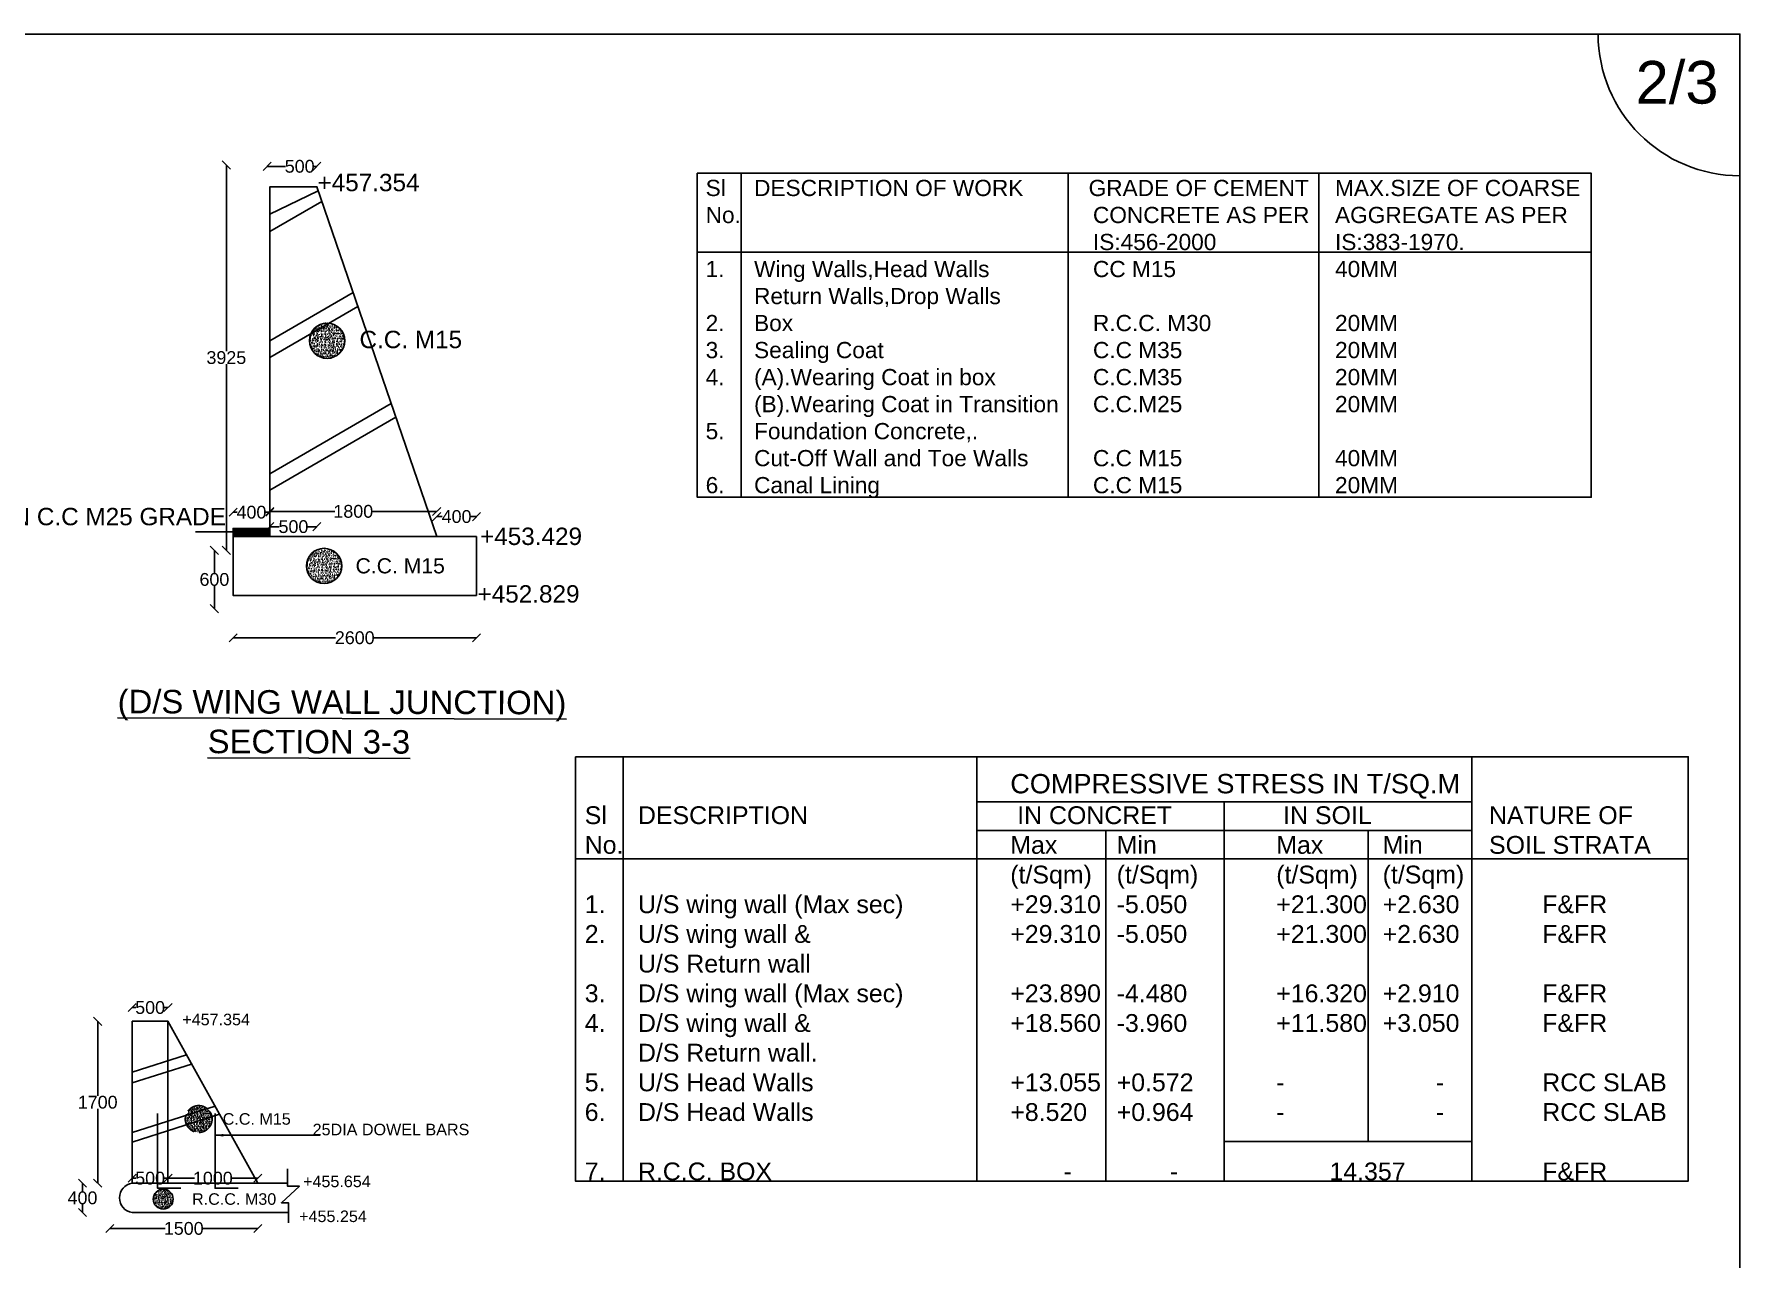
# Model space of a CAD drawing. Header units: millimetres. Extents: x 5124 to 6568637, y 2311 to 91879094.
# Drawn here: x 3654576 to 3674558, y 45947049 to 45961404 of the extents above; entities that cross this region are included whole.
import ezdxf

# ---------------------------------------------------------------- set-up
doc = ezdxf.new("R2010")
doc.units = ezdxf.units.MM
doc.header["$MEASUREMENT"] = 0
doc.linetypes.add('ACAD_ISO02W100', pattern=[15, 12, -3])
for name, color, linetype in [('DIMENSION', 7, 'Continuous'), ('DRAWING', 7, 'Continuous'), ('TEXT', 7, 'Continuous')]:
    doc.layers.add(name, color=color, linetype=linetype)
doc.styles.get("Standard").update_dxf_attribs({"font": 'arial.ttf', "height": 150})
doc.dimstyles.get("Standard").update_dxf_attribs({"dimtxt": 200, "dimasz": 110, "dimexe": 0.18, "dimexo": 0.0625, "dimgap": 0.09, "dimtad": 0, "dimtih": 1, "dimtoh": 1, "dimdec": 0, "dimzin": 0, "dimdsep": 46, "dimtxsty": 'Standard', "dimblk": 'OBLIQUE', "dimcen": 0.09, "dimse1": 1, "dimse2": 1, "dimadec": 0, "dimazin": 0, "dimtfac": 1, "dimtdec": 0, "dimtofl": 0, "dimtmove": 0, "dimatfit": 3, "dimfxl": 1, "dimtolj": 1, "dimtzin": 0, "dimarcsym": 0})

# ---------------------------------------------------------------- blocks, each defined once
blk = doc.blocks.new('_Oblique')
at = {"color": 0, "linetype": 'ByBlock', "lineweight": -2}
blk.add_line((-0.5, -0.5), (0.5, 0.5), dxfattribs=at)
blk = doc.blocks.new('*D76')
at = {"layer": 'Defpoints', "color": 0}
for p in [(3657338, 45955810), (3657338, 45955359), (3659292, 45955359)]:
    blk.add_point(p, dxfattribs=at)
at = {"layer": 'DIMENSION', "color": 0, "lineweight": -2}
for p, q in [((3657338, 45955810), (3658098, 45955810)), ((3659292, 45955810), (3658532, 45955810))]:
    blk.add_line(p, q, dxfattribs=at)
at = {"layer": 'DIMENSION', "color": 0, "lineweight": -2, "xscale": 95, "yscale": 95, "zscale": 95, "rotation": 180}
blk.add_blockref('_Oblique', (3657338, 45955810), dxfattribs=at)
at = {"layer": 'DIMENSION', "color": 0, "lineweight": -2, "xscale": 95, "yscale": 95, "zscale": 95}
blk.add_blockref('_Oblique', (3659292, 45955810), dxfattribs=at)
at = {"layer": 'DIMENSION', "color": 0, "insert": (3658315, 45955810), "char_height": 150, "attachment_point": 5}
blk.add_mtext('\\A1;1800', dxfattribs=at)
blk = doc.blocks.new('*D77')
at = {"layer": 'Defpoints', "color": 0}
for p in [(3657338, 45955631), (3657338, 45955359), (3657889, 45955359)]:
    blk.add_point(p, dxfattribs=at)
at = {"layer": 'DIMENSION', "color": 0, "lineweight": -2}
for p, q in [((3657338, 45955631), (3657448, 45955631)), ((3657889, 45955631), (3657779, 45955631))]:
    blk.add_line(p, q, dxfattribs=at)
at = {"layer": 'DIMENSION', "color": 0, "lineweight": -2, "xscale": 95, "yscale": 95, "zscale": 95, "rotation": 180}
blk.add_blockref('_Oblique', (3657338, 45955631), dxfattribs=at)
at = {"layer": 'DIMENSION', "color": 0, "lineweight": -2, "xscale": 95, "yscale": 95, "zscale": 95}
blk.add_blockref('_Oblique', (3657889, 45955631), dxfattribs=at)
at = {"layer": 'DIMENSION', "color": 0, "insert": (3657614, 45955631), "char_height": 150, "attachment_point": 5}
blk.add_mtext('\\A1;500', dxfattribs=at)
blk = doc.blocks.new('*D78')
at = {"layer": 'Defpoints', "color": 0}
for p in [(3656907, 45955800), (3656907, 45955359), (3657338, 45955359)]:
    blk.add_point(p, dxfattribs=at)
at = {"layer": 'DIMENSION', "color": 0, "lineweight": -2}
for p, q in [((3656907, 45955800), (3656954, 45955800)), ((3657338, 45955800), (3657291, 45955800))]:
    blk.add_line(p, q, dxfattribs=at)
at = {"layer": 'DIMENSION', "color": 0, "lineweight": -2, "xscale": 95, "yscale": 95, "zscale": 95, "rotation": 180}
blk.add_blockref('_Oblique', (3656907, 45955800), dxfattribs=at)
at = {"layer": 'DIMENSION', "color": 0, "lineweight": -2, "xscale": 95, "yscale": 95, "zscale": 95}
blk.add_blockref('_Oblique', (3657338, 45955800), dxfattribs=at)
at = {"layer": 'DIMENSION', "color": 0, "insert": (3657122, 45955800), "char_height": 150, "attachment_point": 5}
blk.add_mtext('\\A1;400', dxfattribs=at)
blk = doc.blocks.new('*D79')
at = {"layer": 'Defpoints', "color": 0}
for p in [(3656907, 45955354), (3656688, 45954670), (3656907, 45954670)]:
    blk.add_point(p, dxfattribs=at)
at = {"layer": 'DIMENSION', "color": 0, "lineweight": -2}
for p, q in [((3656688, 45955354), (3656688, 45955089)), ((3656688, 45954670), (3656688, 45954935))]:
    blk.add_line(p, q, dxfattribs=at)
at = {"layer": 'DIMENSION', "color": 0, "lineweight": -2, "xscale": 95, "yscale": 95, "zscale": 95}
for p, rotation in [((3656688, 45955354), 90), ((3656688, 45954670), 270)]:
    blk.add_blockref('_Oblique', p, dxfattribs=dict(at, rotation=rotation))
at = {"layer": 'DIMENSION', "color": 0, "insert": (3656688, 45955012), "char_height": 150, "attachment_point": 5}
blk.add_mtext('\\A1;600', dxfattribs=at)
blk = doc.blocks.new('*D80')
at = {"layer": 'Defpoints', "color": 0}
for p in [(3656907, 45954670), (3659758, 45954670), (3656907, 45954329)]:
    blk.add_point(p, dxfattribs=at)
at = {"layer": 'DIMENSION', "color": 0, "lineweight": -2}
for p, q in [((3656907, 45954329), (3658107, 45954329)), ((3659758, 45954329), (3658557, 45954329))]:
    blk.add_line(p, q, dxfattribs=at)
at = {"layer": 'DIMENSION', "color": 0, "lineweight": -2, "xscale": 95, "yscale": 95, "zscale": 95, "rotation": 180}
blk.add_blockref('_Oblique', (3656907, 45954329), dxfattribs=at)
at = {"layer": 'DIMENSION', "color": 0, "lineweight": -2, "xscale": 95, "yscale": 95, "zscale": 95}
blk.add_blockref('_Oblique', (3659758, 45954329), dxfattribs=at)
at = {"layer": 'DIMENSION', "color": 0, "insert": (3658332, 45954329), "char_height": 150, "attachment_point": 5}
blk.add_mtext('\\A1;2600', dxfattribs=at)
blk = doc.blocks.new('*D81')
at = {"layer": 'Defpoints', "color": 0}
for p in [(3656828, 45959870), (3657338, 45959870), (3656907, 45955354)]:
    blk.add_point(p, dxfattribs=at)
at = {"layer": 'DIMENSION', "color": 0, "lineweight": -2}
for p, q in [((3656828, 45959870), (3656828, 45957689)), ((3656828, 45955354), (3656828, 45957536))]:
    blk.add_line(p, q, dxfattribs=at)
at = {"layer": 'DIMENSION', "color": 0, "lineweight": -2, "xscale": 95, "yscale": 95, "zscale": 95}
for p, rotation in [((3656828, 45959870), 90), ((3656828, 45955354), 270)]:
    blk.add_blockref('_Oblique', p, dxfattribs=dict(at, rotation=rotation))
at = {"layer": 'DIMENSION', "color": 0, "insert": (3656828, 45957612), "char_height": 150, "attachment_point": 5}
blk.add_mtext('\\A1;3925', dxfattribs=at)
blk = doc.blocks.new('*D82')
at = {"layer": 'Defpoints', "color": 0}
for p in [(3657306, 45959870), (3657306, 45959854), (3657889, 45959870)]:
    blk.add_point(p, dxfattribs=at)
at = {"layer": 'DIMENSION', "color": 0, "lineweight": -2}
for p, q in [((3657306, 45959854), (3657522, 45959854)), ((3657889, 45959854), (3657853, 45959854))]:
    blk.add_line(p, q, dxfattribs=at)
at = {"layer": 'DIMENSION', "color": 0, "lineweight": -2, "xscale": 95, "yscale": 95, "zscale": 95, "rotation": 180}
blk.add_blockref('_Oblique', (3657306, 45959854), dxfattribs=at)
at = {"layer": 'DIMENSION', "color": 0, "lineweight": -2, "xscale": 95, "yscale": 95, "zscale": 95}
blk.add_blockref('_Oblique', (3657889, 45959854), dxfattribs=at)
at = {"layer": 'DIMENSION', "color": 0, "insert": (3657687, 45959854), "char_height": 150, "attachment_point": 5}
blk.add_mtext('\\A1;500', dxfattribs=at)
blk = doc.blocks.new('*D83')
at = {"layer": 'Defpoints', "color": 0}
for p in [(3659758, 45955749), (3659292, 45955514), (3659758, 45955514)]:
    blk.add_point(p, dxfattribs=at)
at = {"layer": 'DIMENSION', "color": 0, "lineweight": -2}
for p, q in [((3659292, 45955749), (3659356, 45955749)), ((3659758, 45955749), (3659693, 45955749))]:
    blk.add_line(p, q, dxfattribs=at)
at = {"layer": 'DIMENSION', "color": 0, "lineweight": -2, "xscale": 95, "yscale": 95, "zscale": 95, "rotation": 180}
blk.add_blockref('_Oblique', (3659292, 45955749), dxfattribs=at)
at = {"layer": 'DIMENSION', "color": 0, "lineweight": -2, "xscale": 95, "yscale": 95, "zscale": 95}
blk.add_blockref('_Oblique', (3659758, 45955749), dxfattribs=at)
at = {"layer": 'DIMENSION', "color": 0, "insert": (3659525, 45955749), "char_height": 150, "attachment_point": 5}
blk.add_mtext('\\A1;400', dxfattribs=at)
blk = doc.blocks.new('*D98')
at = {"layer": 'Defpoints', "color": 0}
for p in [(3655726, 45947995), (3655726, 45947936), (3656144, 45947936)]:
    blk.add_point(p, dxfattribs=at)
at = {"layer": 'DIMENSION', "color": 0, "lineweight": -2}
for p, q in [((3655726, 45947995), (3655769, 45947995)), ((3656144, 45947995), (3656101, 45947995))]:
    blk.add_line(p, q, dxfattribs=at)
at = {"layer": 'DIMENSION', "color": 0, "lineweight": -2, "xscale": 95, "yscale": 95, "zscale": 95, "rotation": 180}
blk.add_blockref('_Oblique', (3655726, 45947995), dxfattribs=at)
at = {"layer": 'DIMENSION', "color": 0, "lineweight": -2, "xscale": 95, "yscale": 95, "zscale": 95}
blk.add_blockref('_Oblique', (3656144, 45947995), dxfattribs=at)
at = {"layer": 'DIMENSION', "color": 0, "insert": (3655935, 45947995), "char_height": 150, "attachment_point": 5}
blk.add_mtext('\\A1;500', dxfattribs=at)
blk = doc.blocks.new('*D99')
at = {"layer": 'Defpoints', "color": 0}
for p in [(3655462, 45947936), (3657197, 45947936), (3655462, 45947406)]:
    blk.add_point(p, dxfattribs=at)
at = {"layer": 'DIMENSION', "color": 0, "lineweight": -2}
for p, q in [((3655462, 45947406), (3656113, 45947406)), ((3657197, 45947406), (3656546, 45947406))]:
    blk.add_line(p, q, dxfattribs=at)
at = {"layer": 'DIMENSION', "color": 0, "lineweight": -2, "xscale": 95, "yscale": 95, "zscale": 95, "rotation": 180}
blk.add_blockref('_Oblique', (3655462, 45947406), dxfattribs=at)
at = {"layer": 'DIMENSION', "color": 0, "lineweight": -2, "xscale": 95, "yscale": 95, "zscale": 95}
blk.add_blockref('_Oblique', (3657197, 45947406), dxfattribs=at)
at = {"layer": 'DIMENSION', "color": 0, "insert": (3656329, 45947406), "char_height": 150, "attachment_point": 5}
blk.add_mtext('\\A1;1500', dxfattribs=at)
blk = doc.blocks.new('*D96')
at = {"layer": 'Defpoints', "color": 0}
for p in [(3655462, 45947936), (3655143, 45947592), (3655462, 45947592)]:
    blk.add_point(p, dxfattribs=at)
at = {"layer": 'DIMENSION', "color": 0, "lineweight": -2}
for p, q in [((3655143, 45947936), (3655143, 45947841)), ((3655143, 45947592), (3655143, 45947688))]:
    blk.add_line(p, q, dxfattribs=at)
at = {"layer": 'DIMENSION', "color": 0, "lineweight": -2, "xscale": 95, "yscale": 95, "zscale": 95}
for p, rotation in [((3655143, 45947936), 90), ((3655143, 45947592), 270)]:
    blk.add_blockref('_Oblique', p, dxfattribs=dict(at, rotation=rotation))
at = {"layer": 'DIMENSION', "color": 0, "insert": (3655143, 45947764), "char_height": 150, "attachment_point": 5}
blk.add_mtext('\\A1;400', dxfattribs=at)
blk = doc.blocks.new('*D97')
at = {"layer": 'Defpoints', "color": 0}
for p in [(3655321, 45949834), (3655726, 45949834), (3655462, 45947936)]:
    blk.add_point(p, dxfattribs=at)
at = {"layer": 'DIMENSION', "color": 0, "lineweight": -2}
for p, q in [((3655321, 45949834), (3655321, 45948962)), ((3655321, 45947936), (3655321, 45948808))]:
    blk.add_line(p, q, dxfattribs=at)
at = {"layer": 'DIMENSION', "color": 0, "lineweight": -2, "xscale": 95, "yscale": 95, "zscale": 95}
for p, rotation in [((3655321, 45949834), 90), ((3655321, 45947936), 270)]:
    blk.add_blockref('_Oblique', p, dxfattribs=dict(at, rotation=rotation))
at = {"layer": 'DIMENSION', "color": 0, "insert": (3655321, 45948885), "char_height": 150, "attachment_point": 5}
blk.add_mtext('\\A1;1700', dxfattribs=at)
blk = doc.blocks.new('*D100')
at = {"layer": 'Defpoints', "color": 0}
for p in [(3656144, 45949995), (3655726, 45949834), (3656144, 45949834)]:
    blk.add_point(p, dxfattribs=at)
at = {"layer": 'DIMENSION', "color": 0, "lineweight": -2}
for p, q in [((3655726, 45949995), (3655769, 45949995)), ((3656144, 45949995), (3656101, 45949995))]:
    blk.add_line(p, q, dxfattribs=at)
at = {"layer": 'DIMENSION', "color": 0, "lineweight": -2, "xscale": 95, "yscale": 95, "zscale": 95, "rotation": 180}
blk.add_blockref('_Oblique', (3655726, 45949995), dxfattribs=at)
at = {"layer": 'DIMENSION', "color": 0, "lineweight": -2, "xscale": 95, "yscale": 95, "zscale": 95}
blk.add_blockref('_Oblique', (3656144, 45949995), dxfattribs=at)
at = {"layer": 'DIMENSION', "color": 0, "insert": (3655935, 45949995), "char_height": 150, "attachment_point": 5}
blk.add_mtext('\\A1;500', dxfattribs=at)
blk = doc.blocks.new('*D95')
at = {"layer": 'Defpoints', "color": 0}
for p in [(3656144, 45947995), (3656144, 45947936), (3657197, 45947936)]:
    blk.add_point(p, dxfattribs=at)
at = {"layer": 'DRAWING', "color": 0, "lineweight": -2}
for p, q in [((3656144, 45947995), (3656454, 45947995)), ((3657197, 45947995), (3656887, 45947995))]:
    blk.add_line(p, q, dxfattribs=at)
at = {"layer": 'DRAWING', "color": 0, "lineweight": -2, "xscale": 95, "yscale": 95, "zscale": 95, "rotation": 180}
blk.add_blockref('_Oblique', (3656144, 45947995), dxfattribs=at)
at = {"layer": 'DRAWING', "color": 0, "lineweight": -2, "xscale": 95, "yscale": 95, "zscale": 95}
blk.add_blockref('_Oblique', (3657197, 45947995), dxfattribs=at)
at = {"layer": 'DRAWING', "color": 0, "insert": (3656670, 45947995), "char_height": 150, "attachment_point": 5}
blk.add_mtext('\\A1;1000', dxfattribs=at)

msp = doc.modelspace()

# ---------------------------------------------------------------- hatches: boundary and pattern name
at = {"layer": 'DIMENSION'}
h = msp.add_hatch(dxfattribs=at)
h.set_pattern_fill('ANSI31', color=256, style=0)
h.set_pattern_definition([(45, (49040.50705, -1144.19661), (-0.08838834764832, 0.08838834764832), [])])
h.paths.add_polyline_path([(3657338, 45955610.1), (3656907.8, 45955610.1), (3656907.8, 45955514.4), (3657338, 45955514.4)])
at = {"layer": 'DRAWING'}
h = msp.add_hatch(dxfattribs=at)
h.set_pattern_fill('AR-CONC,_O', color=256, scale=8.865228)
h.set_pattern_definition([(130, (6703005.863, 5212589.507), (-63.58675242, -5.563120005), [6.6489212, -73.13813316]), (185, (6703005.86, 5212589.51), (12.30062244, 66.68354962), [5.31913696, -58.51050653]), (79.5486, (6703000.564, 5212589.044), (-51.286177205, 61.12038913), [5.65071334, -62.15784867]), (133.8158, (6703005.86, 5212607.24), (-94.61335506, -14.67363844), [9.9733818, -109.70719974]), (83.3644, (6702997.98, 5212606.015), (-82.85998232, 86.3577728), [8.47607027, -93.2367581]), (188.8158, (6703005.86, 5212607.24), (-82.85991491, 86.35783751), [7.97870544, -87.7657598]), (159, (6702997, 5212602.805), (-52.91717268, -35.69308368), [6.6489212, -73.13813316]), (214, (6702997, 5212602.805), (-21.57045957, 64.28620673), [5.31913696, -58.51050653]), (108.5486, (6702992.59, 5212599.83), (-74.48765393, 28.59306475), [5.65071334, -62.15784867]), (142.5, (6703005.863, 5212589.507), (-1.07799893, 29.511800012), [0, -57.801288267, 0, -59.397029354, 0, -58.732137234]), (172.5, (6703005.863, 5212589.507), (-23.321714981, 34.96549855), [0, -33.86517196, 0, -56.471504027, 0, -22.38470136]), (212.5, (6703025.633, 5212589.507), (-47.324577479, -1.999540863), [0, -22.163070654, 0, -69.148780442, 0, -91.75511251]), (222.5, (6703034.498, 5212589.507), (-51.700785103, 8.874535185), [0, -28.81199185, 0, -45.921882396, 0, -65.159427724])])
h.paths.add_polyline_path([(3657802.1, 45957810.4, 1), (3658215.2, 45957810.4, 1)])
h = msp.add_hatch(dxfattribs=at)
h.set_pattern_fill('AR-CONC,_O', color=256, scale=8.865228)
h.set_pattern_definition([(130, (6702970.26, 5209950.02), (-63.58675242, -5.563120005), [6.6489212, -73.13813316]), (185, (6702970.26, 5209950.02), (12.30062244, 66.68354962), [5.31913696, -58.51050653]), (79.5486, (6702964.963, 5209949.56), (-51.286177205, 61.12038913), [5.65071334, -62.15784867]), (133.8158, (6702970.26, 5209967.75), (-94.61335506, -14.67363844), [9.9733818, -109.70719974]), (83.3644, (6702962.38, 5209966.53), (-82.85998232, 86.3577728), [8.47607027, -93.2367581]), (188.8158, (6702970.26, 5209967.75), (-82.85991491, 86.35783751), [7.97870544, -87.7657598]), (159, (6702961.397, 5209963.32), (-52.91717268, -35.69308368), [6.6489212, -73.13813316]), (214, (6702961.4, 5209963.32), (-21.57045957, 64.28620673), [5.31913696, -58.51050653]), (108.5486, (6702956.99, 5209960.345), (-74.48765393, 28.59306475), [5.65071334, -62.15784867]), (142.5, (6702970.262, 5209950.022), (-1.07799893, 29.511800012), [0, -57.801288267, 0, -59.397029354, 0, -58.732137234]), (172.5, (6702970.262, 5209950.022), (-23.321714981, 34.96549855), [0, -33.86517196, 0, -56.471504027, 0, -22.38470136]), (212.5, (6702990.031, 5209950.022), (-47.324577479, -1.999540863), [0, -22.163070654, 0, -69.148780442, 0, -91.75511251]), (222.5, (6702998.897, 5209950.02), (-51.700785103, 8.874535185), [0, -28.81199185, 0, -45.921882396, 0, -65.159427724])])
h.paths.add_polyline_path([(3657766.5, 45955170.9, 1), (3658179.6, 45955170.9, 1)])
at = {"layer": 'DRAWING', "linetype": 'ACAD_ISO02W100', "ltscale": 20}
h = msp.add_hatch(dxfattribs=at)
h.set_pattern_fill('AR-CONC,_O', color=256, scale=6.758959)
h.set_pattern_definition([(130, (5978047.61, 14884029.764), (-48.479324016, -4.24139128), [5.069219496, -55.761414454]), (185, (5978047.61, 14884029.764), (9.378146206, 50.84036038), [4.0553756, -44.60913156]), (79.5486, (5978043.57, 14884029.41), (-39.10121382, 46.59893824), [4.30817352, -47.38991018]), (133.8158, (5978047.61, 14884043.28), (-72.13438841, -11.18736286), [7.60382924, -83.64212168]), (83.3644, (5978041.6, 14884042.35), (-63.17347212, 65.8402307), [6.46226048, -71.08485391]), (188.8158, (5978047.61, 14884043.28), (-63.17342072, 65.84028004), [6.0830634, -66.91369734]), (159, (5978040.85, 14884039.903), (-40.344704877, -27.212847066), [5.069219496, -55.761414454]), (214, (5978040.85, 14884039.903), (-16.44558432, 49.01259661), [4.0553756, -44.60913156]), (108.5486, (5978037.49, 14884037.635), (-56.79030573, 21.79970509), [4.30817352, -47.38991018]), (142.5, (5978047.609, 14884029.764), (-0.821879675, 22.500160185), [0, -44.068414817, 0, -45.285027496, 0, -44.778105546]), (172.5, (5978047.61, 14884029.764), (-17.78076304, 26.65812719), [0, -25.819224632, 0, -43.054570918, 0, -17.066372303]), (212.5, (5978062.681, 14884029.764), (-36.080841343, -1.524474607), [0, -16.89739832, 0, -52.719882757, 0, -69.955229042]), (222.5, (5978069.44, 14884029.764), (-39.41731599, 6.76605504), [0, -21.966617815, 0, -35.011409318, 0, -49.67835106])])
h.paths.add_polyline_path([(3656346.7, 45948688.5, 1), (3656661.7, 45948688.5, 1)])
at = {"layer": 'DRAWING'}
h = msp.add_hatch(dxfattribs=at)
h.set_pattern_fill('AR-CONC,_O', color=256, scale=6.758959)
h.set_pattern_definition([(130, (5977632.318, 14883091.13), (-48.479324016, -4.24139128), [5.069219496, -55.761414454]), (185, (5977632.32, 14883091.13), (9.378146206, 50.84036038), [4.0553756, -44.60913156]), (79.5486, (5977628.278, 14883090.777), (-39.10121382, 46.59893824), [4.30817352, -47.38991018]), (133.8158, (5977632.32, 14883104.65), (-72.13438841, -11.18736286), [7.60382924, -83.64212168]), (83.3644, (5977626.306, 14883103.716), (-63.17347212, 65.8402307), [6.46226048, -71.08485391]), (188.8158, (5977632.32, 14883104.65), (-63.17342072, 65.84028004), [6.0830634, -66.91369734]), (159, (5977625.56, 14883101.27), (-40.344704877, -27.212847066), [5.069219496, -55.761414454]), (214, (5977625.56, 14883101.27), (-16.44558432, 49.01259661), [4.0553756, -44.60913156]), (108.5486, (5977622.196, 14883099), (-56.79030573, 21.79970509), [4.30817352, -47.38991018]), (142.5, (5977632.318, 14883091.13), (-0.821879675, 22.500160185), [0, -44.068414817, 0, -45.285027496, 0, -44.778105546]), (172.5, (5977632.318, 14883091.13), (-17.78076304, 26.65812719), [0, -25.819224632, 0, -43.054570918, 0, -17.066372303]), (212.5, (5977647.39, 14883091.13), (-36.080841343, -1.524474607), [0, -16.89739832, 0, -52.719882757, 0, -69.955229042]), (222.5, (5977654.15, 14883091.13), (-39.41731599, 6.76605504), [0, -21.966617815, 0, -35.011409318, 0, -49.67835106])])
h.paths.add_polyline_path([(3655972.3, 45947749.9, 1), (3656205.5, 45947749.9, 1)])

# ---------------------------------------------------------------- linework, layer by layer
at = {"layer": 'DIMENSION'}
for points in [[(3662343.3, 45959772.6), (3672815.7, 45959772.6), (3672815.7, 45955976.8), (3662343.3, 45955976.8)], [(3662343.3, 45959772.6), (3672815.7, 45959772.6), (3672815.7, 45958848.8), (3662343.3, 45958848.8)], [(3662859.8, 45959772.6), (3666688, 45959772.6), (3666688, 45955976.8), (3662859.8, 45955976.8)], [(3669625.5, 45959772.6), (3672815.7, 45959772.6), (3672815.7, 45955976.8), (3669625.5, 45955976.8)], [(3657338, 45955514.4), (3656907.8, 45955514.4), (3656907.8, 45955610.1), (3657338, 45955610.1)], [(3660917.2, 45952935.6), (3673953.8, 45952935.6), (3673953.8, 45947961.7), (3660917.2, 45947961.7)], [(3660917.2, 45952935.6), (3665619.5, 45952935.6), (3665619.5, 45947961.7), (3660917.2, 45947961.7)], [(3665619.5, 45952935.6), (3671417.4, 45952935.6), (3671417.4, 45952405.7), (3665619.5, 45952405.7)], [(3673953.8, 45952935.6), (3671417.4, 45952935.6), (3671417.4, 45947961.7), (3673953.8, 45947961.7)], [(3665619.5, 45952405.7), (3671417.4, 45952405.7), (3671417.4, 45952071.3), (3665619.5, 45952071.3)], [(3665619.5, 45952071.3), (3671417.4, 45952071.3), (3671417.4, 45951737.6), (3665619.5, 45951737.6)]]:
    msp.add_lwpolyline(points, close=True, dxfattribs=at)
for points in [[(3661477.5, 45952935.6), (3661477.5, 45947961.7)], [(3668518.4, 45952405.7), (3668518.4, 45947961.7)], [(3667129.9, 45952071.3), (3667129.9, 45947961.7)], [(3670201.7, 45952071.3), (3670201.7, 45948425.7)], [(3665619.5, 45951737.6), (3660917.2, 45951737.6)], [(3671417.4, 45951737.6), (3673953.8, 45951737.6)], [(3668518.4, 45948425.7), (3671417.4, 45948425.7)]]:
    msp.add_lwpolyline(points, dxfattribs=at)
at = {"layer": 'DRAWING'}
for points in [[(3634954.9, 45961404.3), (3674557.7, 45961404.3), (3674557.7, 45935586.7), (3634954.9, 45935586.7)], [(3657338, 45955514.4), (3659291.8, 45955514.4), (3657889.4, 45959616.1), (3657338, 45959616.1)], [(3659757.7, 45955514.4), (3656906.8, 45955514.4), (3656906.8, 45954824.7), (3659757.7, 45954824.7)], [(3655725.7, 45947936.3), (3657196.6, 45947936.3), (3656144.3, 45949833.7), (3655725.7, 45949833.7)]]:
    msp.add_lwpolyline(points, close=True, dxfattribs=at)
for points in [[(3657338, 45959616.1), (3657889.4, 45959616.1)], [(3657338, 45959292), (3657896, 45959563)], [(3657338, 45959090.2), (3657948.3, 45959443.8)], [(3657338, 45957809.1), (3658313.9, 45958374.5)], [(3657338, 45957615.3), (3658369.2, 45958212.8)], [(3657338, 45956252.4), (3658758.1, 45957075.2)], [(3657338, 45956058.6), (3658813.4, 45956913.5)], [(3656144.3, 45949833.7), (3656144.3, 45947936.3)], [(3655725.7, 45949239.3), (3656361.4, 45949442.1)], [(3655725.7, 45949111.6), (3656421.6, 45949333.5)], [(3655725.7, 45948529.7), (3656695.9, 45948839.1)], [(3655725.7, 45948418.5), (3656748.3, 45948744.7)], [(3656295, 45947876.8), (3656023.4, 45947876.8), (3656023.4, 45948754.9)], [(3656967.9, 45947876.8), (3656696.3, 45947876.8), (3656696.3, 45948754.9)], [(3657544.5, 45948104), (3657544.5, 45947901.2), (3657683.6, 45947901.2), (3657473.5, 45947706.5), (3657555.8, 45947706.5), (3657555.8, 45947471.1)], [(3657540.7, 45947936.3), (3655725.7, 45947936.3)], [(3657555.8, 45947592.4), (3655725.7, 45947592.4)]]:
    msp.add_lwpolyline(points, dxfattribs=at)
for centre, radius in [((3658008.6, 45957810.4), 206.6), ((3657973, 45955170.9), 206.6), ((3656088.9, 45947749.9), 116.6)]:
    msp.add_circle(centre, radius, dxfattribs=at)
at = {"layer": 'DRAWING', "linetype": 'ACAD_ISO02W100', "ltscale": 20}
msp.add_circle((3656504.2, 45948688.5), 157.5, dxfattribs=at)
at = {"layer": 'DRAWING'}
for centre, radius, start, end in [((3674557.7, 45961404.3), 1660.6, 180, 270), ((3655749.4, 45947764.4), 173.6, 97.85683, 262.14317)]:
    msp.add_arc(centre, radius, start, end, dxfattribs=at)

# ---------------------------------------------------------------- texts
at = {"layer": 'DRAWING', "attachment_point": 1}
for s, insert, char_height, width in [('{\\H1.3398x;Sl^IDESCRIPTION OF WORK^I       GRADE OF CEMENT ^IMAX.SIZE OF COARSE\\PNo.^I^I^I^I^I^I^I^I\\H0.99998x;CONCRETE AS PER ^IAGGREGATE AS PER\\P^I^I^I^I^I^I^I^IIS:456-2000^I^I^IIS:383-1970.\\P1.^IWing Walls,Head Walls ^I^I^ICC M15^I^I^I^I40MM\\P^IReturn Walls,Drop Walls\\P2.^IBox^I^I^I^I^I^I^IR.C.C. M30^I^I^I20MM\\P3.^ISealing Coat^I^I^I^I^IC.C M35^I^I^I^I20MM\\P4.^I(A).Wearing Coat in box^I^I^IC.C.M35\\H0.99998x;^I^I^I^I20MM\\H0.99998x;^I\\P^I(B).Wearing Coat in Transition^IC.C.M25^I^I^I^I20MM\\H0.99998x;\\P5.^IFoundation Concrete,.\\P^ICut-Off Wall and Toe Walls^I^IC.C M15^I^I^I^I40MM\\P6.^ICanal Lining^I^I^I^I^IC.C M15^I^I^I^I20MM}', (3662442.7, 45959696), 141.776, 10227.089), ('\\pi3510.2;{\\H1.4574x;     ^I^ICOMPRESSIVE STRESS IN T/SQ.M\\P\\pi0;\\H0.91933x;Sl^IDESCRIPTION^I^I^I^I IN CONCRET^I^I IN SOIL^I^I^INATURE OF \\PNo.^I^I^I^I^I^I^I^IMax^I^IMin^I^I^IMax^I^IMin^I^ISOIL STRATA\\P^I^I^I^I^I^I^I^I(t/Sqm)^I(t/Sqm)^I^I(t/Sqm)^I(t/Sqm)\\P\\H0.9999x;1.^IU/S wing wall (Max sec)\\H1.0001x;^I^I^I+29.310^I-5.050^I^I+21.300^I+2.630^I^IF&FR\\P\\H0.9999x;2.^IU/S wing wall & ^I^I\\H1.0001x;^I^I+29.310^I-5.050^I^I+21.300^I+2.630^I^IF&FR\\P^I\\H0.99992x;U/S Return wall \\P3.^ID/S wing wall \\H0.99996x;(Max sec)\\H1.0001x;^I^I ^I+23.890^I-4.480^I^I+16.320^I+2.910^I^IF&FR\\P\\H0.99992x;4.^ID/S wing wall & ^I^I ^I^I\\H1.0001x;+18.560^I-3.960^I^I+11.580^I+3.050^I^IF&FR\\H0.99998x;\\P\\H0.99996x;^ID/S Return wall.\\P5.^IU/S Head Walls ^I^I^I^I+13.055^I+0.572^I^I-^I^I^I-^I^IRCC SLAB\\P6.^ID/S Head Walls ^I^I^I^I+8.520^I+0.964^I^I-^I^I^I-^I^IRCC SLAB\\P\\P7.^IR.C.C. BOX^I^I^I^I^I^I-^I^I-^I^I^I14.357^I^I^IF&FR\\H0.99998x;\\P\\H0.99998x;^I^I^I^I\\P\\H0.99996x;^I^I^I^I}', (3661026.3, 45952732.6), 155.7801, 13496.101)]:
    msp.add_mtext(s, dxfattribs=dict(at, insert=insert, char_height=char_height, width=width))
at = {"layer": 'TEXT'}
for s, height, p in [('2/3', 500, (3673336.3, 45960589.4)), ('+457.354', 203.8, (3657896, 45959563)), (' C.C. M15  ', 203.803, (3658308.6, 45957723.2)), ('75 THK W.C.IN C.C M25 GRADE', 203.803, (3652567.9, 45955647.8)), ('+453.429', 203.8, (3659799.6, 45955416.5)), (' C.C. M15  ', 177.305, (3658273, 45955083.8)), ('+452.829', 203.8, (3659770.4, 45954741.4)), ('+457.354', 135.18, (3656312, 45949787.9)), (' C.C. M15  ', 135.179, (3656732.9, 45948622.1)), ('25DIA DOWEL BARS', 135.179, (3657838.7, 45948498.3)), ('+455.654', 135.18, (3657726.8, 45947890.1)), (' R.C.C. M30', 135.179, (3656373.9, 45947683.4)), ('+455.254', 135.18, (3657680.9, 45947481.2))]:
    msp.add_text(s, height=height, dxfattribs=at).set_placement(p)
for s, p in [('%%U(D/S WING WALL JUNCTION)', (3655554.4, 45953444.4)), ('%%USECTION 3-3', (3656609, 45952976.6))]:
    msp.add_text(s, height=275.363, rotation=359.8588, dxfattribs=at).set_placement(p)

# ---------------------------------------------------------------- dimensions: what is measured, and where the dimension line sits
at = {"layer": 'DIMENSION'}
for base, p1, p2, angle, text, picture, middle in [((3656828.4, 45959870.5), (3656906.8, 45955354.4), (3657338, 45959870.5), 90, '3925', '*D81', (3656828.4, 45957612.4)), ((3657338, 45955631.1), (3657889.4, 45955359.3), (3657338, 45955359.3), 180, '500', '*D77', (3657613.7, 45955631.1)), ((3656688, 45954669.7), (3656906.8, 45955354.4), (3656906.8, 45954669.7), 90, '600', '*D79', (3656688, 45955012)), ((3656906.8, 45954329), (3659757.7, 45954669.7), (3656906.8, 45954669.7), 180, '2600', '*D80', (3658332.2, 45954329)), ((3656144.3, 45949995.2), (3655725.7, 45949833.7), (3656144.3, 45949833.7), 180, '500', '*D100', (3655935, 45949995.2)), ((3655320.6, 45949833.7), (3655462.4, 45947936.3), (3655725.7, 45949833.7), 90, '1700', '*D97', (3655320.6, 45948885)), ((3655142.7, 45947592.4), (3655462.4, 45947936.3), (3655462.4, 45947592.4), 90, '400', '*D96', (3655142.7, 45947764.4)), ((3655725.7, 45947995.3), (3656144.3, 45947936.3), (3655725.7, 45947936.3), 180, '500', '*D98', (3655935, 45947995.3)), ((3655462.4, 45947405.9), (3657196.6, 45947936.3), (3655462.4, 45947936.3), 180, '1500', '*D99', (3656329.5, 45947405.9))]:
    dim = msp.add_linear_dim(base=base, p1=p1, p2=p2, angle=angle, text=text, dimstyle='Standard', override={"dimasz": 95, "dimfxl": 2000, "dimarcsym": 1}, dxfattribs=at)
    dim.commit()
    dim.dimension.update_dxf_attribs({"geometry": picture, "text_midpoint": middle})
for base, p1, p2, text, picture, middle in [((3657306.5, 45959853.8), (3657889.4, 45959870.5), (3657306.5, 45959870.5), '500', '*D82', (3657687.2, 45959853.8)), ((3656906.8, 45955800), (3657338, 45955359.3), (3656906.8, 45955359.3), '400', '*D78', (3657122.4, 45955800)), ((3657338, 45955810), (3659291.8, 45955359.3), (3657338, 45955359.3), '1800', '*D76', (3658314.9, 45955810))]:
    dim = msp.add_linear_dim(base=base, p1=p1, p2=p2, angle=180, text=text, dimstyle='Standard', override={"dimasz": 95, "dimfxl": 2000, "dimarcsym": 1}, dxfattribs=at)
    dim.commit()
    dim.dimension.update_dxf_attribs({"geometry": picture, "text_midpoint": middle, "dimtype": 160})
dim = msp.add_linear_dim(base=(3659757.7, 45955749), p1=(3659291.8, 45955514.4), p2=(3659757.7, 45955514.4), text='400', dimstyle='Standard', override={"dimasz": 95, "dimfxl": 2000, "dimarcsym": 1}, dxfattribs=at)
dim.commit()
dim.dimension.update_dxf_attribs({"geometry": '*D83', "text_midpoint": (3659524.7, 45955749)})
at = {"layer": 'DRAWING'}
dim = msp.add_linear_dim(base=(3656144.3, 45947995.3), p1=(3657196.6, 45947936.3), p2=(3656144.3, 45947936.3), angle=180, text='1000', dimstyle='Standard', override={"dimasz": 95, "dimfxl": 2000, "dimarcsym": 1}, dxfattribs=at)
dim.commit()
dim.dimension.update_dxf_attribs({"geometry": '*D95', "text_midpoint": (3656670.4, 45947995.3)})

# ---------------------------------------------------------------- leaders
at = {"layer": 'DIMENSION'}
msp.add_leader([(3657043.6, 45955569.8), (3656466.6, 45955569.8)], dimstyle='Standard', override={"dimasz": 95, "dimgap": 0.09, "dimtad": 0, "dimfxl": 2000, "dimarcsym": 1}, dxfattribs=at)
at = {"layer": 'DRAWING'}
msp.add_leader([(3656696.3, 45948498.3), (3657926.2, 45948498.3)], dimstyle='Standard', override={"dimasz": 95, "dimgap": 0.09, "dimtad": 0, "dimfxl": 2000, "dimarcsym": 1}, dxfattribs=at)

doc.saveas('drawing.dxf')
